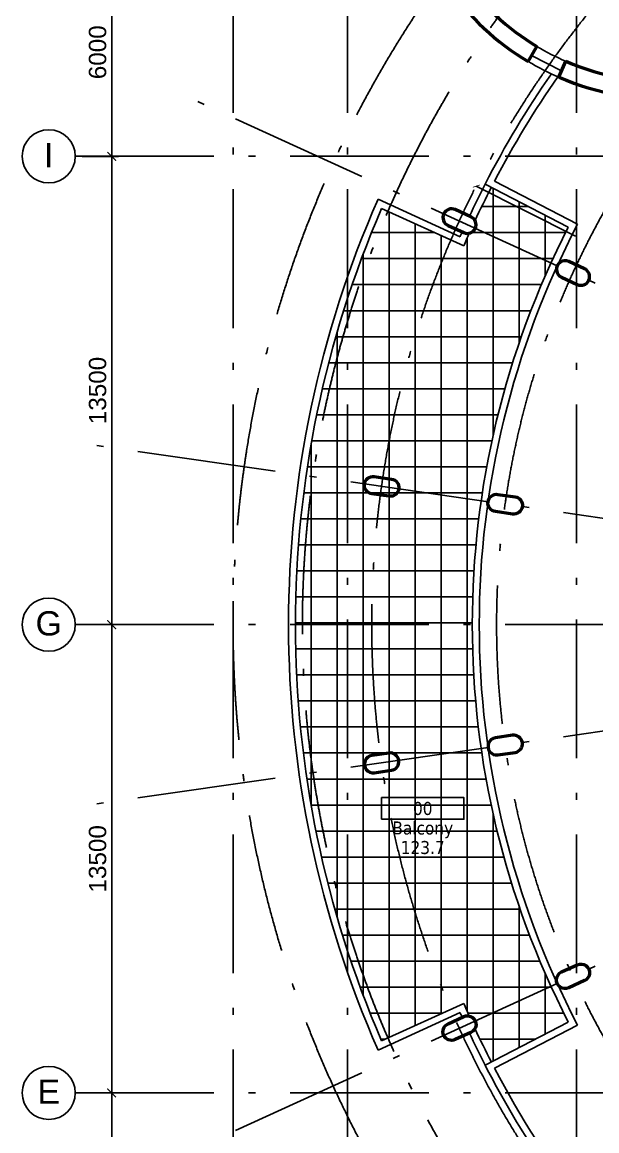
# Model space of a CAD drawing. Header units: millimetres. Extents: x 2558 to 253942, y 1343 to 186042.
# Drawn here: x 131420 to 147993, y 130652 to 162610 of the extents above; entities that cross this region are included whole.
import ezdxf
from ezdxf.enums import TextEntityAlignment as Align

# ---------------------------------------------------------------- set-up
doc = ezdxf.new("R2010")
doc.units = ezdxf.units.MM
doc.linetypes.add('OSY', pattern=[6200, 4000, -1000, 200, -1000])
for name, color, linetype in [('AKS-NUM', 3, 'Continuous'), ('axes', 40, 'OSY'), ('DIM', 4, 'Continuous'), ('F', 4, 'Continuous'), ('h', 7, 'Continuous'), ('P', 3, 'Continuous'), ('T-EXPL pom', 9, 'Continuous')]:
    doc.layers.add(name, color=color, linetype=linetype)
doc.layers.add('Kolumns', color=5, linetype='Continuous', lineweight=50)
doc.layers.add('ST', color=5, linetype='Continuous', lineweight=50)
doc.styles.add('DIM100', font='arial.ttf')
doc.styles.add('dim200', font='arial.ttf')
doc.styles.add('EXPL', font='tahoma.ttf')
doc.dimstyles.new('DIM100', dxfattribs={"dimtxt": 300, "dimasz": 150, "dimexe": 0, "dimexo": 100, "dimgap": 100, "dimtad": 1, "dimdec": 0, "dimzin": 0, "dimdsep": 46, "dimtxsty": 'DIM100', "dimblk": 'ARCHTICK', "dimcen": 200, "dimdle": 0.5, "dimclrt": 256, "dimaunit": 1, "dimazin": 0, "dimtfac": 1, "dimtdec": 0, "dimtix": 1, "dimtofl": 0, "dimtmove": 2, "dimatfit": 0, "dimldrblk": 'DOT', "dimfxl": 0, "dimtvp": 1.5, "dimtolj": 1, "dimtzin": 0, "dimarcsym": 0})
doc.dimstyles.new('DIM200', dxfattribs={"dimtxt": 500, "dimasz": 250, "dimexe": 200, "dimexo": 200, "dimgap": 150, "dimtad": 1, "dimdec": 0, "dimzin": 0, "dimdsep": 46, "dimtxsty": 'dim200', "dimblk": 'ARCHTICK', "dimcen": 100, "dimdle": 150, "dimclrd": 256, "dimclre": 256, "dimclrt": 256, "dimaunit": 1, "dimadec": 4, "dimazin": 0, "dimtfac": 1, "dimtdec": 0, "dimtix": 1, "dimtofl": 0, "dimtmove": 0, "dimatfit": 0, "dimldrblk": 'DOT', "dimfxl": 200, "dimtolj": 1, "dimtzin": 0, "dimarcsym": 0})

# ---------------------------------------------------------------- blocks, each defined once
blk = doc.blocks.new('_ArchTick')
at = {"color": 0, "linetype": 'ByBlock', "const_width": 0.15}
blk.add_lwpolyline([(-0.5, -0.5), (0.5, 0.5)], dxfattribs=at)
blk = doc.blocks.new('*D466')
at = {"layer": 'Defpoints', "color": 0, "transparency": 16777216}
for p in [(132951, 145243), (134001, 145243), (132951, 131743)]:
    blk.add_point(p, dxfattribs=at)
at = {"layer": 'DIM', "lineweight": -2, "transparency": 16777216}
for p, q in [((133151, 145243), (134201, 145243)), ((134001, 131593), (134001, 145393)), ((133151, 131743), (134201, 131743))]:
    blk.add_line(p, q, dxfattribs=at)
at = {"layer": 'DIM', "lineweight": -2, "transparency": 16777216, "xscale": 250, "yscale": 250, "zscale": 250}
for p, rotation in [((134001, 145243), 90), ((134001, 131743), 270)]:
    blk.add_blockref('_ArchTick', p, dxfattribs=dict(at, rotation=rotation))
at = {"layer": 'DIM', "transparency": 16777216, "insert": (133596, 138493), "char_height": 500, "attachment_point": 5, "rotation": 90, "style": 'dim200'}
blk.add_mtext('\\A1;13500', dxfattribs=at)
blk = doc.blocks.new('_Dot')
at = {"layer": 'P', "color": 0, "lineweight": -2}
blk.add_line((-0.5, 0), (-1, 0), dxfattribs=at)
at = {"layer": 'P', "color": 0, "const_width": 0.5}
blk.add_lwpolyline([(-0.25, 0, 1), (0.25, 0, 1)], format="xyb", close=True, dxfattribs=at)
blk = doc.blocks.new('*D467')
at = {"layer": 'Defpoints', "color": 0, "transparency": 16777216}
for p in [(132951, 158743), (132951, 145243), (134001, 145243)]:
    blk.add_point(p, dxfattribs=at)
at = {"layer": 'DIM', "lineweight": -2, "transparency": 16777216}
for p, q in [((134001, 158893), (134001, 145093)), ((133151, 158743), (134201, 158743)), ((133151, 145243), (134201, 145243))]:
    blk.add_line(p, q, dxfattribs=at)
at = {"layer": 'DIM', "lineweight": -2, "transparency": 16777216, "xscale": 250, "yscale": 250, "zscale": 250}
for p, rotation in [((134001, 158743), 90), ((134001, 145243), 270)]:
    blk.add_blockref('_ArchTick', p, dxfattribs=dict(at, rotation=rotation))
at = {"layer": 'DIM', "transparency": 16777216, "insert": (133596, 151993), "char_height": 500, "attachment_point": 5, "rotation": 90, "style": 'dim200'}
blk.add_mtext('\\A1;13500', dxfattribs=at)
blk = doc.blocks.new('*D469')
at = {"layer": 'Defpoints', "color": 0, "transparency": 16777216}
for p in [(132951, 131743), (134001, 131743), (132951, 125743)]:
    blk.add_point(p, dxfattribs=at)
at = {"layer": 'DIM', "lineweight": -2, "transparency": 16777216}
for p, q in [((133151, 131743), (134201, 131743)), ((134001, 125593), (134001, 131893)), ((133151, 125743), (134201, 125743))]:
    blk.add_line(p, q, dxfattribs=at)
at = {"layer": 'DIM', "lineweight": -2, "transparency": 16777216, "xscale": 250, "yscale": 250, "zscale": 250}
for p, rotation in [((134001, 131743), 90), ((134001, 125743), 270)]:
    blk.add_blockref('_ArchTick', p, dxfattribs=dict(at, rotation=rotation))
at = {"layer": 'DIM', "transparency": 16777216, "insert": (133596, 128743), "char_height": 500, "attachment_point": 5, "rotation": 90, "style": 'dim200'}
blk.add_mtext('\\A1;6000', dxfattribs=at)
blk = doc.blocks.new('*D472')
at = {"layer": 'Defpoints', "color": 0, "transparency": 16777216}
for p in [(132951, 164743), (132951, 158743), (134001, 158743)]:
    blk.add_point(p, dxfattribs=at)
at = {"layer": 'DIM', "lineweight": -2, "transparency": 16777216}
for p, q in [((133151, 164743), (134201, 164743)), ((134001, 164893), (134001, 158593)), ((133151, 158743), (134201, 158743))]:
    blk.add_line(p, q, dxfattribs=at)
at = {"layer": 'DIM', "lineweight": -2, "transparency": 16777216, "xscale": 250, "yscale": 250, "zscale": 250}
for p, rotation in [((134001, 164743), 90), ((134001, 158743), 270)]:
    blk.add_blockref('_ArchTick', p, dxfattribs=dict(at, rotation=rotation))
at = {"layer": 'DIM', "transparency": 16777216, "insert": (133596, 161743), "char_height": 500, "attachment_point": 5, "rotation": 90, "style": 'dim200'}
blk.add_mtext('\\A1;6000', dxfattribs=at)
blk = doc.blocks.new('*D288')
at = {"layer": 'axes', "color": 0, "lineweight": -2, "transparency": 16777216}
blk.add_line((169502, 145243), (144517, 157885), dxfattribs=at)
at = {"layer": 'Defpoints', "color": 0, "transparency": 16777216}
for p in [(144518, 157885), (169501, 145243)]:
    blk.add_point(p, dxfattribs=at)
at = {"layer": 'axes', "color": 0, "lineweight": -2, "transparency": 16777216, "xscale": 150, "yscale": 150, "zscale": 150, "rotation": 153.1605896453063}
blk.add_blockref('_ArchTick', (144518, 157885), dxfattribs=at)
at = {"layer": 'axes', "transparency": 16777216, "insert": (157124, 151790), "char_height": 300, "attachment_point": 5, "rotation": 333.1606, "style": 'DIM100'}
blk.add_mtext('\\A1;R28000', dxfattribs=at)
blk = doc.blocks.new('nomkom')
blk.add_lwpolyline([(-950, 0), (950, 0), (950, 500), (-950, 500)], close=True)
at = {"style": 'EXPL'}
for tag, height, p in [('NO_LEGEND', 300, (0, 100)), ('ROOM_NAME', 200, (0, -350)), ('AREA', 300, (0, -800))]:
    blk.add_attdef(tag, text='', height=height, dxfattribs=at).set_placement(p, align=Align.CENTER)

msp = doc.modelspace()

# ---------------------------------------------------------------- hatches: boundary and pattern name
at = {"layer": 'h'}
h = msp.add_hatch(dxfattribs=at)
h.set_pattern_fill('ANSI37', color=256, scale=6000, angle=45, style=0)
h.set_pattern_definition([(90, (3451001.4, 1481793.4), (-750, 1e-13), []), (180, (3451001.4, 1481793.4), (-1e-13, -750), [])])
edge = h.paths.add_edge_path()
edge.add_line((141786.7, 157240.7), (144152.2, 156160.4))
edge.add_line((144152.2, 156160.4), (144950.2, 157852.8))
edge.add_line((144950.2, 157852.8), (147169.9, 156702.6))
edge.add_arc((169501.4, 145243.4), 25100, 152.8359, 207.1641)
edge.add_line((147169.9, 133784.2), (144950.2, 132634))
edge.add_line((144950.2, 132634), (144152.2, 134326.4))
edge.add_line((144152.2, 134326.4), (141786.7, 133246.1))
edge.add_arc((169501.4, 145243.4), 30200, 156.59295, 203.40705, ccw=False)

# ---------------------------------------------------------------- linework, layer by layer
at = {"layer": 'AKS-NUM'}
for centre in [(132185.5, 158743.4), (132185.5, 145243.4), (132185.5, 131743.4)]:
    msp.add_circle(centre, 765.9, dxfattribs=at)
at = {"layer": 'axes'}
for p, q in [((137501.4, 182593.4), (137501.4, 101893.4)), ((140801.4, 182593.4), (140801.4, 101893.4)), ((147401.4, 182593.4), (147401.4, 101893.4)), ((158131, 150436.1), (135845, 160613.8)), ((132951.4, 158743.4), (248059.2, 158743.4)), ((157128.6, 147022.3), (132878, 150509.1)), ((132951.4, 145243.4), (248059.2, 145243.4)), ((157128.6, 143464.5), (132878, 139977.8)), ((158131, 140050.7), (135845, 129873)), ((132951.4, 131743.4), (248059.2, 131743.4))]:
    msp.add_line(p, q, dxfattribs=at)
for radius, end in [(32000, 270), (30000, 271.14599), (28000, 270), (24400, 270)]:
    msp.add_arc((169501.4, 145243.4), radius, 90, end, dxfattribs=at)
at = {"layer": 'F'}
for p, q in [((146978.1, 161206.8), (146111.1, 161649.3)), ((147169.9, 156702.6), (144772.6, 157944.8)), ((147439.5, 156788.1), (145042.2, 158030.4)), ((147169.9, 133784.2), (144772.6, 132542)), ((147439.5, 133698.7), (145042.2, 132456.4))]:
    msp.add_line(p, q, dxfattribs=at)
for centre, radius, start, end in [((149855.6, 167915.9), 7000, 239.14039, 246.78549), ((149855.6, 167915.9), 7500, 239.14039, 246.78549), ((169501.4, 145243.4), 27800, 145.17125, 152.81373), ((169501.4, 145243.4), 27600, 145.09378, 152.40004), ((169501.4, 145243.4), 25100, 152.8359, 207.1641), ((169501.4, 145243.4), 24900, 152.37753, 207.62247), ((169501.4, 145243.4), 27800, 207.18627, 217.43615), ((169501.4, 145243.4), 27600, 207.59996, 217.52817)]:
    msp.add_arc(centre, radius, start, end, dxfattribs=at)
at = {"layer": 'Kolumns'}
for points in [[(143908.1, 157206.3, 1), (143700.4, 156751.5), (144155.3, 156543.8, 1), (144363, 156998.6)], [(147182.8, 155710.8, 1), (146975.1, 155256), (147429.9, 155048.3, 1), (147637.6, 155503.1)], [(141503.4, 149016.3, -1), (141574.5, 149511.3), (142069.4, 149440.1, -1), (141998.3, 148945.2)], [(145066.7, 148504, -1), (145137.9, 148998.9), (145632.8, 148927.8, -1), (145561.6, 148432.9)], [(145066.7, 141982.8, 1), (145137.9, 141487.9), (145632.8, 141559, 1), (145561.6, 142054)], [(141503.4, 141470.5, 1), (141574.5, 140975.6), (142069.4, 141046.7, 1), (141998.3, 141541.6)], [(147182.8, 134776, -1), (146975.1, 135230.8), (147429.9, 135438.5, -1), (147637.6, 134983.7)], [(143908.1, 133280.5, -1), (143700.4, 133735.3), (144155.3, 133943, -1), (144363, 133488.2)]]:
    msp.add_lwpolyline(points, format="xyb", close=True, dxfattribs=at)
at = {"layer": 'P'}
for p, q in [((144050.1, 156426.9), (141684.8, 157507.1)), ((144152.2, 156160.4), (141786.7, 157240.7)), ((144152.2, 134326.4), (141786.7, 133246.1)), ((144050.1, 134059.9), (141684.8, 132979.7))]:
    msp.add_line(p, q, dxfattribs=at)
for radius, start, end in [(27800, 152.81373, 154.93929), (27600, 152.81522, 155.04048), (30400, 156.20846, 180), (30200, 156.59295, 180), (27800, 155.9698, 156.27897), (27600, 155.86861, 156.7002), (30400, 180, 203.79154), (30200, 180, 203.40705), (27600, 203.2998, 204.13139), (27800, 203.72103, 204.0302), (27600, 204.95952, 207.18478), (27800, 205.06071, 207.18627)]:
    msp.add_arc((169501.4, 145243.4), radius, start, end, dxfattribs=at)
at = {"layer": 'ST'}
for p, q in [((146008.6, 161477.7), (146265, 161906.9)), ((146899.3, 161023.1), (147096.4, 161482.6))]:
    msp.add_line(p, q, dxfattribs=at)
for radius, start, end in [(7500, 214.77011, 239.14039), (7000, 214.77011, 239.14039), (7000, 246.78549, 274.97833), (7500, 246.78549, 274.97833)]:
    msp.add_arc((149855.6, 167915.9), radius, start, end, dxfattribs=at)

# ---------------------------------------------------------------- block references
at = {"layer": 'T-EXPL pom'}
ref = msp.add_blockref('nomkom', (142972.2, 139632.2), dxfattribs=dict(at, xscale=1.25, yscale=1.25, zscale=1.25))
ref.add_attrib('ПЛОЩАДЬ', '123.7', dxfattribs={"layer": '0', "height": 375, "style": 'EXPL'}).set_placement((142972.2, 138632.2), align=Align.CENTER)
ref.add_attrib('НОМЕР_ПО_ЭКСПЛИКАЦИИ', '00', dxfattribs={"layer": '0', "height": 375, "style": 'EXPL'}).set_placement((142972.2, 139757.2), align=Align.CENTER)
ref.add_attrib('НАИМЕНОВАНИЕ_ПОМЕЩЕНИЯ', 'Balcony', dxfattribs={"layer": '0', "height": 375, "style": 'EXPL'}).set_placement((142972.2, 139194.7), align=Align.CENTER)

# ---------------------------------------------------------------- texts
at = {"layer": 'AKS-NUM', "style": 'DIM100'}
for s, p in [('I', (132185.8, 158430.8)), ('G', (132185.8, 144930.8)), ('E', (132185.8, 131430.8))]:
    msp.add_text(s, height=700, rotation=0, dxfattribs=at).set_placement(p, align=Align.CENTER)

# ---------------------------------------------------------------- dimensions: what is measured, and where the dimension line sits
at = {"layer": 'axes'}
dim = msp.add_radius_dim(center=(169501.4, 145243.4), mpoint=(144517.7, 157885.2), dimstyle='DIM100', dxfattribs=at)
dim.commit()
dim.dimension.update_dxf_attribs({"geometry": '*D288', "text_midpoint": (157123.8, 151790.2)})
at = {"layer": 'DIM'}
for base, p1, p2, angle, picture, middle in [((134001.4, 158743.4), (132951.4, 164743.4), (132951.4, 158743.4), 270, '*D472', (133596.1, 161743.4)), ((134001.4, 145243.4), (132951.4, 158743.4), (132951.4, 145243.4), 270, '*D467', (133595.9, 151993.4)), ((134001.4, 145243.4), (132951.4, 131743.4), (132951.4, 145243.4), 90, '*D466', (133595.9, 138493.4)), ((134001.4, 131743.4), (132951.4, 125743.4), (132951.4, 131743.4), 90, '*D469', (133596.1, 128743.4))]:
    dim = msp.add_linear_dim(base=base, p1=p1, p2=p2, angle=angle, dimstyle='DIM200', dxfattribs=at)
    dim.commit()
    dim.dimension.update_dxf_attribs({"geometry": picture, "text_midpoint": middle})

doc.saveas('drawing.dxf')
